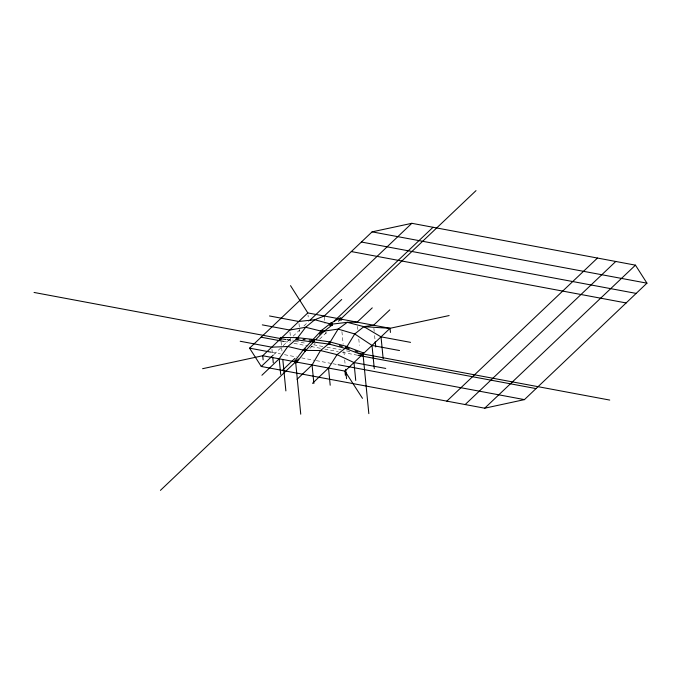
<?xml version="1.0" encoding="UTF-8"?>
<svg xmlns="http://www.w3.org/2000/svg" width="681" height="681" viewBox="0 0 681 681"><rect width="100%" height="100%" fill="white"/><g stroke="black" fill="none" stroke-linecap="round" stroke-linejoin="round"><path stroke-width="0.51" stroke-dasharray="3.4 2.55" d="M273.966 354.418L282.368 346.425M283.134 345.693L290.055 339.112M293.136 336.184L300.074 329.595M303.922 325.935L308.544 321.543M309.898 348.331L315.15 343.335M319.661 339.053L327.169 331.919M286.854 339.81L292.915 339.87M286.922 339.768L294.115 341.113M295.145 341.3L306.459 343.42M313.652 344.765L322.905 346.493M327.016 347.259L341.402 349.949M346.544 350.911L350.655 351.677M283.866 341.462L289.978 342.603M293.996 343.352L308.033 345.974M311.157 346.561L320.53 348.306M324.692 349.089L338.227 351.617M342.39 352.392L358.002 355.312M272.349 352.417L280.461 353.933M284.471 354.682L296.49 356.938M301.692 357.908L315.226 360.445M316.265 360.632L331.885 363.56M332.924 363.748L337.086 364.531M373.895 328.327L374.201 331.426M374.601 335.563L375.112 340.738M357.559 326.369L357.865 329.527M358.802 339.027L359.415 345.352M341.93 331.63L343.156 344.194M343.879 351.515L344.288 355.703M344.697 359.891L345.105 364.071M324.352 317.048L324.973 323.364M325.799 331.783L326.003 333.894M308.008 314.988L308.204 317.048M298.985 323.509L299.478 328.565M299.58 329.578L299.776 331.604M289.97 332.107L290.983 342.407M281.066 341.751L282.087 352.213M271.949 349.259L272.255 352.392"/><path stroke-width="1.02" d="M346.586 347.642L346.34 348.144M297.061 379.291L312.068 364.965L320.504 350.536L329.621 343.02L338.116 329.093L347.301 322.326L357.142 322.147L372.26 307.855M346.765 346.672L363.433 352.928L363.271 354.358L362.598 355.073L345.769 348.561L345.727 347.659A1.132 0.468 -74.9 0 1 346.288 346.45A1.132 0.468 -74.9 0 1 346.748 346.978L354.733 333.962L363.875 326.667L373.588 325.22L389.804 309.864M312.502 383.335L328.514 368.038L337.052 354.648L346.212 347.497L349.166 348.638M261.913 375.257L279.176 358.81L287.816 346.501L296.916 338.763L298.959 338.985M297.537 337.938L305.641 327.263L314.758 319.738L324.25 316.001L341.717 299.495M294.677 361.236L303.403 349.745M296.865 360.249L295.622 361.892L300.747 414.193M296.558 362.547L305.284 351.055M303.547 349.591L321.415 330.566M240.206 341.258L271.745 347.174L287.816 346.501L304.347 350.4L305.718 348.885M305.148 351.2L314.035 341.385M319.44 334.209L322.19 331.383L338.116 329.093L354.733 333.962L372.005 345.42L399.509 350.528M316.086 339.274L322.973 332.192A1.132 0.826 44.2 0 0 322.394 330.515A1.132 0.826 44.2 0 0 321.228 331.332A1.132 0.894 52 0 1 322.488 330.481A1.132 0.894 52 0 1 322.879 332.285M261.112 337.206L372.098 231.855L411.852 223.308L635.458 265.156L646.95 283.16L524.43 399.619L484.702 408.2L261.274 366.48L249.569 348.153L261.112 337.206L283.866 341.462M280.759 338.61L262.721 355.737L202.597 368.702M281.508 337.904L307.803 312.928L339.666 318.878M261.274 366.48L273.217 355.124M310.085 320.079L411.852 223.308M433.014 227.284L334.235 321.083M282.309 370.404L294.992 358.351M160.427 490.363L298.627 359.032M338.44 321.211L339.947 319.789A1.158 0.962 61.2 0 0 340.202 319.942M449.137 315.558L390.034 328.302L344.961 371.111L345.361 375.231M446.813 401.143L597.475 258.039M465.157 404.565L615.777 261.47M476.01 190.637L340.696 319.074L390.034 328.302L390.443 332.422M484.702 408.2L635.458 265.156M321.458 330.515L330.608 323.356M329.681 325.527L331.349 324.224L347.301 322.326L363.875 326.667L390.034 328.302M323.764 331.587L332.081 325.084M330.421 324.505A1.158 0.962 61.2 0 1 330.838 323.186L340.151 318.061M346.569 346.408L345.752 347.582A1.132 0.468 -74.9 0 0 345.957 348.595L329.332 344.109M363.407 352.911L362.598 355.073M304.347 350.4L320.504 350.536L337.052 354.648L353.975 362.547L385.735 368.438M280.717 337.47L296.873 337.614M297.078 337.64L313.396 339.461M303.036 339.444L305.079 339.674M309.157 340.125L313.243 340.585M313.43 339.47L329.808 341.905M646.95 283.16L372.098 231.855M361.373 242.019L636.173 293.409M351.294 251.561L626.154 302.951M363.875 326.667L381.019 336.857L410.549 342.356M281.781 338.806L285.892 339.572M358.878 353.218L609.742 400.07M34.05 292.455L279.712 338.414M358.002 355.312L536.015 388.587M249.569 348.153L271.31 352.222M338.125 364.727L524.43 399.619M269.489 315.958L298.789 321.483L314.758 319.738L330.37 323.96M262.313 324.871L289.774 330.047L305.641 327.263L322.19 331.383M329.919 341.922L346.501 346.399M339.376 345.65L342.305 346.442M355.09 350.936L358.053 352.077M362.479 398.334L344.961 371.111L262.721 355.737L263.13 359.857M290.532 285.654L307.803 312.928M381.019 336.857L383.148 358.581M375.214 341.768L375.716 346.935M372.005 345.42L374.278 368.625M362.99 353.984L368.838 413.639M353.975 362.547L355.729 380.441M345.625 369.306L346.544 378.73M328.514 368.038L330.2 385.233M312.068 364.965L313.881 383.497M282.811 359.534L285.884 390.911M279.176 358.81L280.708 374.465M272.766 357.61L273.277 362.82M304.943 351.294A1.149 0.749 37.2 0 0 305.216 350.255A1.149 0.749 37.2 0 0 303.879 349.481A1.149 0.749 37.2 0 0 303.411 350.409A1.132 0.809 42.2 0 1 303.981 349.43A1.132 0.809 42.2 0 1 305.241 350.264A1.132 0.809 42.2 0 1 304.884 351.336M313.839 341.504A1.132 0.809 42.2 0 0 314.06 340.313A1.132 0.809 42.2 0 0 312.681 339.649A1.132 0.826 44.2 0 0 312.392 340.815A1.132 0.809 42.2 0 1 312.681 339.649A1.132 0.826 44.2 0 1 314.06 340.304A1.132 0.826 44.2 0 1 313.813 341.521M280.734 339.759A1.149 0.613 -89.5 0 1 280.146 338.772A1.149 0.613 -89.5 0 1 280.581 337.521A1.149 0.613 -89.5 0 1 281.304 338.091M281.355 338.806A1.149 0.613 -89.5 0 1 281.262 339.257M296.89 339.904A1.149 0.613 -89.5 0 1 296.38 338.219A1.149 0.613 -89.5 0 1 297.418 338.099M297.393 339.47A1.149 0.613 -89.5 0 0 297.529 338.789A1.132 0.562 -83.6 0 1 297.299 339.461M297.427 338.108A1.132 0.562 -83.6 0 0 296.465 338.227A1.132 0.562 -83.6 0 0 296.805 339.887L329.434 344.135A1.132 0.468 -74.9 0 1 329.093 343.267A1.132 0.536 -81.5 0 1 329.604 341.939A1.132 0.536 -81.5 0 1 330.183 342.73A1.132 0.468 -74.9 0 0 329.74 341.947A1.132 0.468 -74.9 0 0 329.093 343.267A1.132 0.536 -81.5 0 0 329.638 344.101M313.762 340.849A1.132 0.562 -83.6 0 1 313.652 341.215M313.209 341.7A1.132 0.562 -83.6 0 1 312.843 341.513M313.737 340.849A1.132 0.536 -81.5 0 1 313.618 341.207M313.175 341.692A1.132 0.536 -81.5 0 1 312.826 341.513M322.173 332.311A1.132 0.826 44.2 0 1 321.636 331.987M329.962 343.488A1.132 0.468 -74.9 0 1 329.825 343.752M346.655 347.668A1.132 0.468 -74.9 0 1 346.408 348.229M322.104 332.379A1.132 0.894 52 0 1 321.526 331.979M331.255 325.22A1.132 0.894 52 0 1 330.421 323.62A1.132 0.894 52 0 1 331.953 323.56A1.132 0.894 52 0 1 331.928 325.186M331.187 325.28A1.158 0.962 61.2 0 1 330.625 324.863M330.838 323.186A1.158 0.962 61.2 0 1 332.149 323.688A1.158 0.962 61.2 0 1 332.047 325.126M339.7 319.04A1.158 0.962 61.2 0 1 340.543 317.959A1.158 0.962 61.2 0 1 341.692 319.048A1.158 0.962 61.2 0 1 340.892 320.181M294.737 362.003A1.149 0.749 37.2 0 0 296.499 362.615A1.149 0.749 37.2 0 0 295.622 361.041A1.149 0.749 37.2 0 0 294.737 362.003M313.09 339.564A1.132 0.562 -83.6 0 0 312.698 341.096A1.132 0.536 -81.5 0 1 313.124 339.572A1.132 0.536 -81.5 0 1 313.788 340.142A1.132 0.562 -83.6 0 0 313.09 339.564"/></g></svg>
